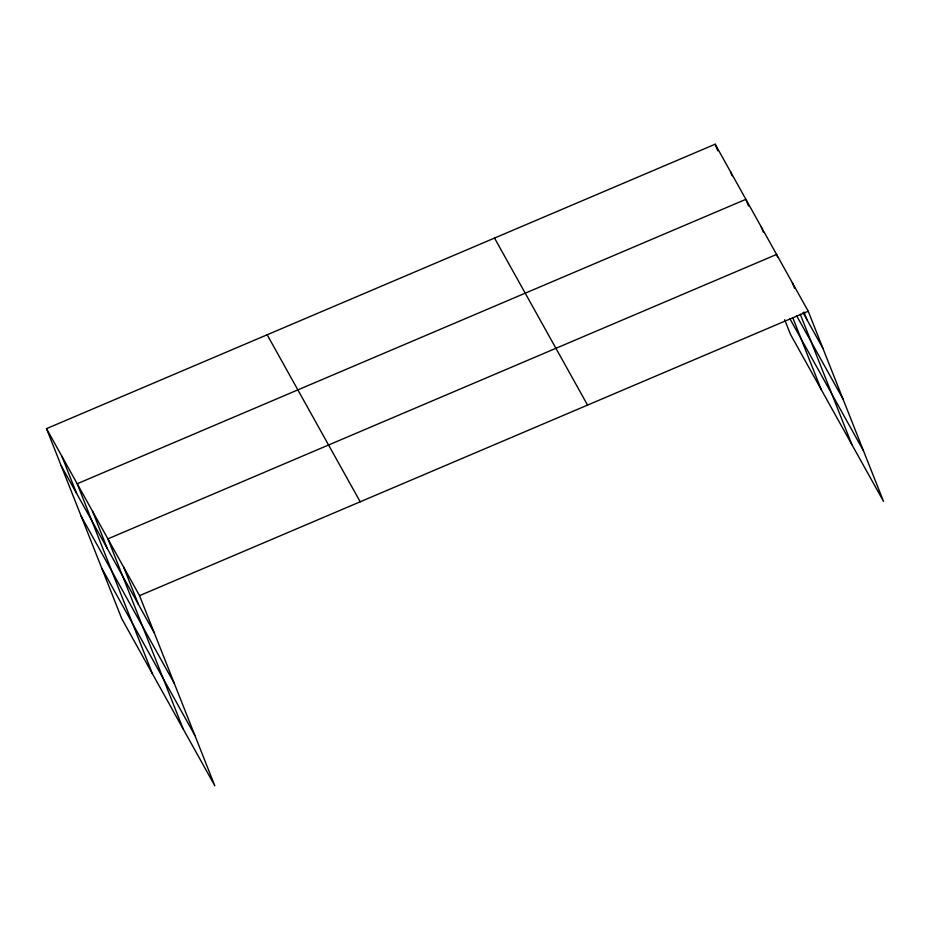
<?xml version="1.0" encoding="UTF-8"?>
<svg xmlns="http://www.w3.org/2000/svg" width="930" height="930" viewBox="0 0 930 930"><rect width="100%" height="100%" fill="white"/><g stroke="black" fill="none" stroke-linecap="round" stroke-linejoin="round"><path stroke-width="1.4" d="M46.5 428.637L139.535 595.653L214.818 785.792L121.784 618.764L46.5 428.637L715.182 144.208L808.217 311.236L883.5 501.363L790.465 334.347L784.676 319.722M139.535 595.653L808.217 311.236M802.985 312.561L822.922 348.366M796.626 315.758L842.917 398.854M790.012 318.932L863.505 450.876M494.516 238.068L587.551 405.096M267.166 334.777L360.201 501.793M61.206 465.767L154.241 632.795M81.189 516.255L174.236 683.283M101.789 568.277L194.823 735.305M792.407 282.836L794.499 288.137M803.95 312.015L807.101 319.967M777.643 257.099L776.585 254.448L107.903 538.865L183.187 729.004M800.23 314.166L851.868 444.575M761.24 226.885L763.332 232.186M748.511 205.96L745.883 199.322L77.202 483.751L152.485 673.89M792.72 317.63L821.167 389.461M730.538 171.771L732.108 175.747M715.182 144.208L717.809 150.834M123.725 567.265L138.419 604.395M92.558 511.314L107.252 548.444M61.857 456.2L76.551 493.33"/></g></svg>
